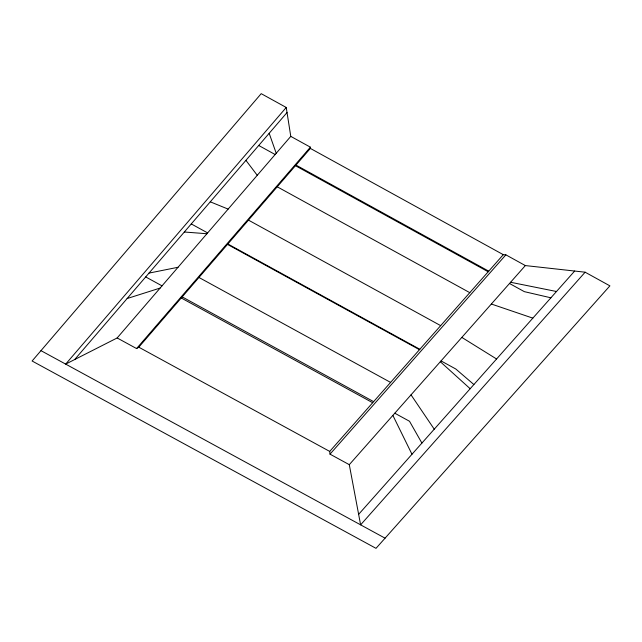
<?xml version="1.0" encoding="UTF-8"?>
<svg xmlns="http://www.w3.org/2000/svg" width="642" height="642" viewBox="0 0 642 642"><rect width="100%" height="100%" fill="white"/><g stroke="black" fill="none" stroke-linecap="round" stroke-linejoin="round"><path stroke-width="0.96" d="M310.359 148.414L310.399 147.179L290.778 136.377L286.236 107.463L261.198 93.66L32.1 361.005L376.003 548.34L609.9 285.859L585.127 272.2L525.349 265.571L505.872 254.842L503.288 254.665L310.359 148.414L138.768 347.178L136.569 348.558L117.157 337.957L65.677 364.118L286.236 107.463M74.681 359.544L287.038 112.535M117.157 337.957L290.778 136.377M136.569 348.558L310.399 147.179M585.127 272.2L360.611 524.851L349.288 464.672L330.012 454.151L329.715 451.422L503.288 254.665M330.012 454.151L505.872 254.842M349.288 464.672L525.349 265.571M358.637 514.338L574.654 271.044M127.116 298.546L160.131 288.065M149 273.099L178.043 267.273M184.318 232.011L206.925 233.736M510.583 282.263L556.494 291.5M550.892 297.8L524.329 291.645L509.507 283.491M491.355 304.019L532.836 318.135M210.271 201.821L228.143 209.107M138.768 347.178L329.715 451.422M40.976 350.652L385.064 538.173M248.454 220.118L440.677 325.638M191.268 223.93L207.639 232.91M227.846 243.992L419.828 349.272M441.038 360.908L455.804 369.006L473.884 384.542M227.493 244.393L419.475 349.681M198.948 277.464L390.593 382.415M145.702 276.927L162.033 285.859M182.184 296.885L373.636 401.635M394.79 413.215L409.516 421.264L421.906 443.076M181.245 297.976L372.681 402.711M295.97 165.074L488.739 271.165M258.71 145.477L275.153 154.521M295.44 165.692L488.201 271.767M277.224 186.79L469.775 292.656M461.831 337.403L496.571 358.982M440.324 361.727L470.169 388.723M245.926 160.348L257.249 175.306M411.024 394.854L434.241 429.185M392.864 415.39L411.979 454.255M269.175 133.303L276.221 153.286"/></g></svg>
